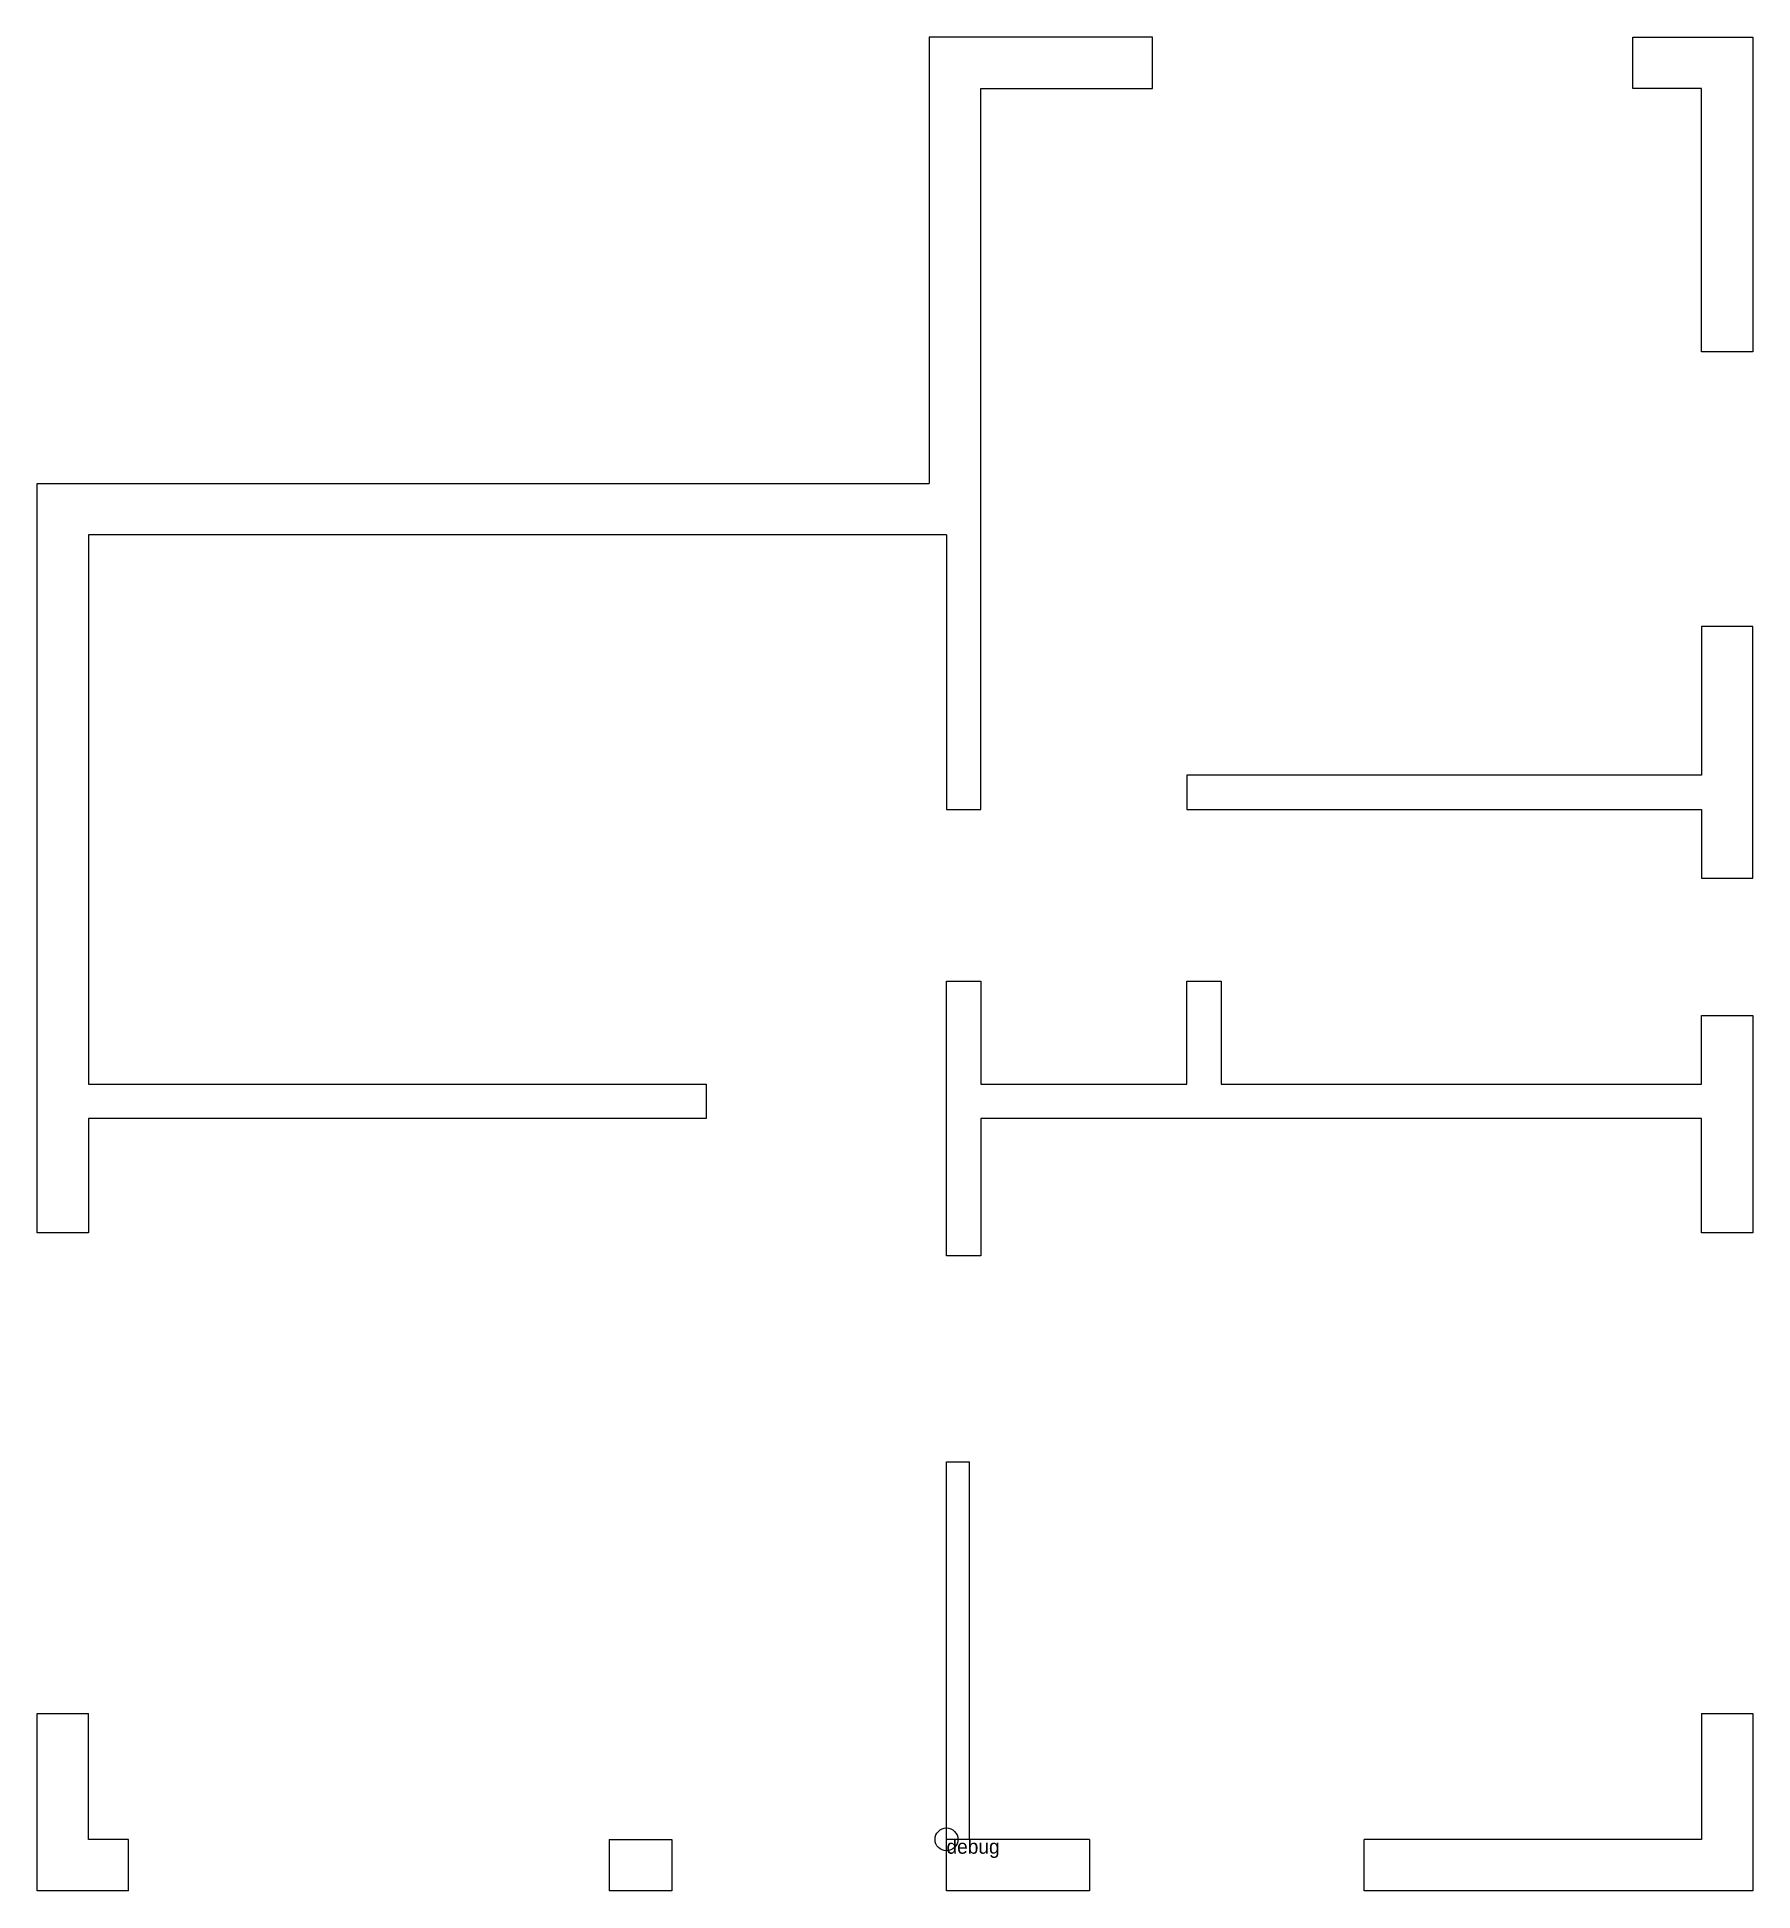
# Model space of a CAD drawing. Header units: metres. Extents: x 335 to 635, y 402 to 726.
import ezdxf

# ---------------------------------------------------------------- set-up
doc = ezdxf.new("R2010")
doc.units = ezdxf.units.M
doc.layers.add('WALL', color=7, linetype='Continuous')

msp = doc.modelspace()

# ---------------------------------------------------------------- linework, layer by layer
at = {"layer": 'debug', "color": 2}
msp.add_circle((494, 411), 2, dxfattribs=at)
at = {"layer": 'WALL'}
for p, q in [((491, 726), (491, 648)), ((530, 726), (491, 726)), ((530, 717), (530, 726)), ((614, 717), (614, 726)), ((614, 726), (635, 726)), ((635, 726), (635, 671)), ((500, 591), (500, 717)), ((500, 717), (530, 717)), ((626, 717), (614, 717)), ((626, 671), (626, 717)), ((635, 671), (626, 671)), ((335, 517), (335, 648)), ((335, 648), (491, 648)), ((494, 639), (344, 639)), ((344, 639), (344, 543)), ((494, 639), (494, 591)), ((635, 623), (626, 623)), ((626, 623), (626, 597)), ((635, 579), (635, 623)), ((626, 597), (536, 597)), ((536, 597), (536, 591)), ((494, 591), (500, 591)), ((536, 591), (626, 591)), ((626, 591), (626, 579)), ((626, 579), (635, 579)), ((494, 537), (494, 561)), ((494, 561), (500, 561)), ((500, 561), (500, 543)), ((536, 543), (536, 561)), ((536, 561), (542, 561)), ((542, 561), (542, 543)), ((626, 543), (626, 555)), ((626, 555), (635, 555)), ((635, 555), (635, 517)), ((344, 543), (452, 543)), ((452, 543), (452, 537)), ((500, 543), (536, 543)), ((542, 543), (626, 543)), ((344, 537), (344, 517)), ((452, 537), (344, 537)), ((494, 513), (494, 537)), ((626, 537), (500, 537)), ((500, 537), (500, 513)), ((626, 517), (626, 537)), ((344, 517), (335, 517)), ((635, 517), (626, 517)), ((500, 513), (494, 513)), ((494, 477), (498, 477)), ((494, 411), (494, 477)), ((498, 411), (498, 477)), ((335, 433), (344, 433)), ((335, 402), (335, 433)), ((344, 411), (344, 433)), ((626, 433), (635, 433)), ((626, 433), (626, 411)), ((635, 433), (635, 402)), ((351, 411), (344, 411)), ((351, 402), (351, 411)), ((435, 411), (446, 411)), ((435, 411), (435, 402)), ((446, 411), (446, 402)), ((494, 402), (494, 411)), ((519, 411), (494, 411)), ((494, 402), (494, 411)), ((519, 411), (519, 402)), ((567, 402), (567, 411)), ((626, 411), (567, 411)), ((351, 402), (335, 402)), ((446, 402), (435, 402)), ((519, 402), (494, 402)), ((635, 402), (567, 402))]:
    msp.add_line(p, q, dxfattribs=at)

# ---------------------------------------------------------------- texts
at = {"layer": 'debug', "insert": (494, 411), "char_height": 2.5, "attachment_point": 1}
msp.add_mtext('debug', dxfattribs=at)

doc.saveas('drawing.dxf')
